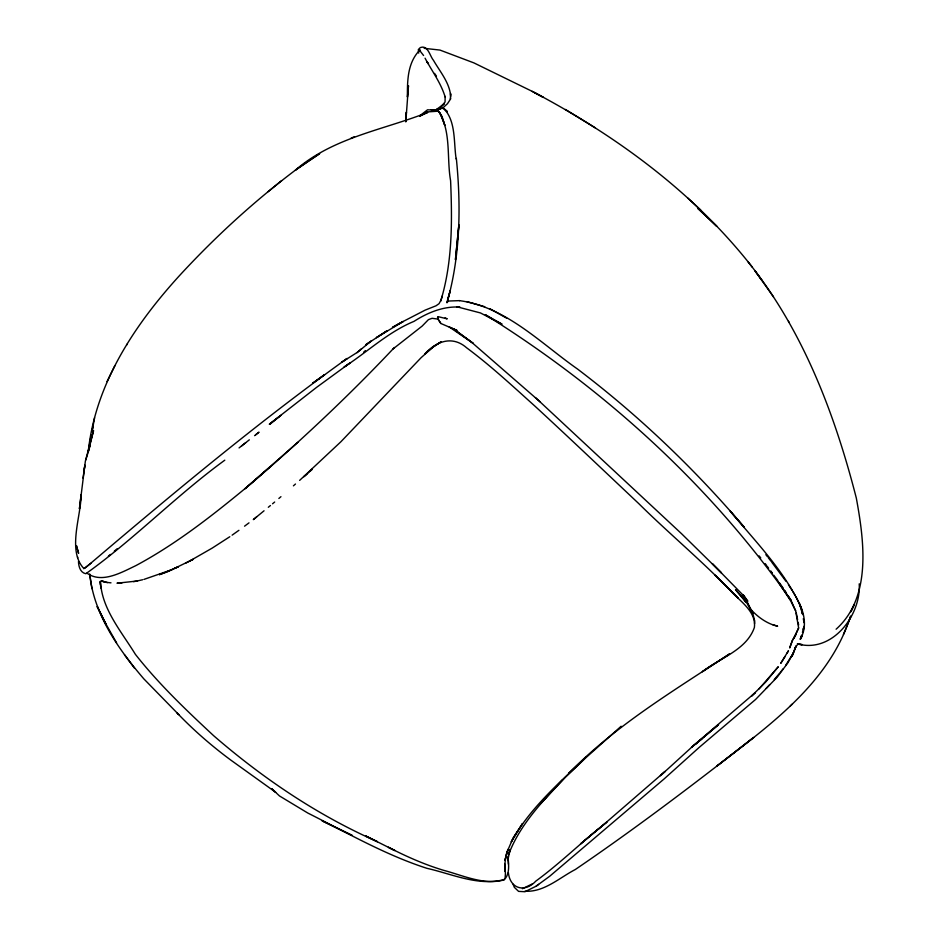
<?xml version="1.0" encoding="UTF-8"?>
<svg xmlns="http://www.w3.org/2000/svg" width="939" height="939" viewBox="0 0 939 939"><rect width="100%" height="100%" fill="white"/><g stroke="black" fill="none" stroke-linecap="round" stroke-linejoin="round"><path stroke-width="1.41" d="M442.269 108.49L447.516 103.642L450.415 99.241L450.579 93.536L450.638 95.109M405.812 121.8L408.477 85.719L407.409 97.069C407.362 80.684 407.409 63.336 419.334 50.589L420.414 50.236L419.264 49.92L423.583 55.518M450.685 96.506C449.851 82.984 440.039 71.74 433.478 60.342C429.862 56.152 427.984 44.649 420.332 47.572L418.325 49.556L418.7 53.112M405.965 119.265L406.376 112.14L405.824 121.565M754.557 623.684L754.721 620.984L752.808 613.554L743.277 594.692M79.428 508.785L81.083 494.665C81.317 515.405 67.08 550.348 83.618 568.248M79.439 508.738L85.355 461.213L93.548 430.602L88.172 452.211M450.415 99.241L450.591 97.985M83.031 478.162L84.874 465.134L83.876 472.035M420.109 116.013L427.714 112.422C382.631 130.181 333.38 137.329 295.374 170.159C253.401 201.897 214.421 237.579 178.833 276.336C134.183 325.493 95.226 384.333 88.231 451.859M89.287 445.884L91.118 435.356M94.581 417.796L92.069 431.564L93.254 425.156M803.854 626.841L803.373 629.435L804.019 626.278L802.446 632.44M510.112 849.795L508.105 858.845L508.41 864.209M509.994 849.889L508.809 854.044C519.819 825.064 541.85 802.129 562.602 779.757M456.166 159.008C453.514 142.423 456.248 120.662 443.278 108.055L433.372 110.403L436.694 109.886M795.908 645.938L794.77 649.741L795.732 646.748L797.892 644.224L802.176 644.624L797.364 643.79C831.578 653.802 861.157 615.89 859.22 583.847M85.801 459.934L90.344 444.957M442.386 295.867L440.708 301.032C452.598 262.298 452.246 220.876 450.603 180.769C446.436 157.4 451.87 129.5 437.116 109.124L441.905 116.19L444.863 125.486L440.074 113.067L436.846 110.309L438.184 111.189L427.022 111.941L419.909 116.025M438.126 318.11L437.222 319.002L432.093 318.298L428.407 319.659L422.163 326.079L392.936 349.015M524.901 891.217C544.021 892.426 559.386 877.765 575.314 869.514C636.466 827.858 695.47 783.103 753.665 737.444L716.927 766.024C769.616 725.342 829.665 682.688 850.57 615.996M798.631 627.956L794.124 637.781L798.631 627.956L795.65 610.866L791.53 601.523M850.605 617.005L843.445 634.447M107.034 381.551L114.898 365.658M440.978 300.163L439.041 303.684L436.013 305.797L425.214 310.093L398.066 324.096L392.502 327.382L403.16 321.514L376.398 337.641L386.856 330.904L365.823 344.742L371.022 341.127L357.055 352.653M796.319 633.731L792.528 640.245L789.687 647.945L792.305 640.539L795.65 634.87M126.624 345.036L127.152 344.132M786.905 653.391L788.467 650.739L780.743 663.321L785.063 656.514M437.562 317.628L438.114 316.736L437.973 318.532L437.562 317.628L438.583 316.76L447.234 318.873L445.074 317.875M785.626 665.458L793.584 652.652L787.856 662.864L777.21 677.125L755.543 699.508L699.156 747.421L664.084 778.959L549.679 876.263L536.134 886.193L524.995 891.721L518.563 891.369L514.349 887.332L513.081 884.268M780.133 672.606L783.056 668.92M779.323 673.58L774.252 679.566M550.242 792.833L540.711 803.502L565.607 777.128L585.971 757.644L621.149 726.234M766.212 688.357L769.757 684.625M394.392 347.5C349.39 395.354 301.372 440.262 251.64 483.151C215.125 513.351 177.659 543.258 135.732 565.689C121.483 572.414 101.823 583.917 86.94 573.13M100.532 581.311C101.4 608.519 121.589 631.794 135.369 654.319C158.679 683.979 186.157 710.13 213.716 735.765C262.979 778.408 317.652 815.322 377.396 841.673L365.752 835.98L394.896 850.558L388.382 847.26C406.164 856.427 424.545 864.596 443.724 870.347C463.009 875.43 483.984 885.477 504.161 879.878C510.311 873.47 508.445 864.267 508.069 856.321M758.912 689.062L778.278 666.749L765.578 682.172L751.458 696.175L755.355 692.536L691.503 747.256L701.891 738.946M836.109 629.212C871.991 597.087 864.08 540.535 856.333 498.139C834.806 414.064 803.021 330.105 748.043 261.852M420.073 115.579L427.515 109.804L435.731 110.168L435.18 110.45L444.276 103.724L440.637 107.21L445.051 101.999L445.145 96.388L445.145 96.987C440.907 82.867 431.87 71 425.062 58.183M310.163 471.12L312.241 469.23L303.86 476.707L307.03 473.925M363.639 352.207L365.412 350.611M790.321 705.905L792.457 703.98M297.933 442.246L244.938 488.773L270.256 466.66M293.414 485.839L295.48 484.019M299.635 480.381L340.927 441.729L421.2 357.595L433.266 346.878L441.107 341.808L433.266 346.878L425.038 353.745C436.306 341.244 452.469 335.305 466.624 347.794C490.71 365.67 512.671 386.152 534.96 406.164C569.82 438.278 604.129 470.967 638.614 503.468C668.392 532.918 700.635 559.75 729.791 589.845C739.193 600.854 756.482 610.972 754.381 627.498C746.47 650.211 719.755 657.993 702.337 671.725L729.533 653.92C673.744 690.764 615.597 725.342 568.564 773.56L586.394 756.787C559.28 782.926 529.608 808.409 511.25 841.86L522.483 823.62L513.246 837.729L506.743 852.671L505.018 860.253L508.034 849.361L505.757 856.967L504.795 864.455L505.135 871.333L504.748 863.927L505.417 873.646L505.1 878.176L503.985 879.62C478.315 886.451 451.671 873.833 426.987 868.34C385.225 854.877 346.914 832.693 307.851 813.068L279.493 795.955L271.911 788.854L275.655 792.27L231.076 760.285C212.05 746.247 193.446 730.108 177.119 712.959L178.786 714.661L143.831 678.862C118.291 649.072 93.888 614.341 89.757 574.339M361.503 348.709L357.196 352.43L341.737 362.231L347.101 358.463C256.253 423.724 170.37 495.546 85.191 567.978M278.86 498.468L280.949 496.684M108.408 556.088L110.368 554.456M114.312 551.158L117.34 548.646M272.545 503.785L274.669 502.025M695.506 744.181L718.558 724.662L691.632 747.291L660.434 775.708L665.082 771.412L598.495 829.078L606.981 822.001C582.661 841.015 560.7 862.894 535.793 881.146C524.971 892.872 510.112 889.033 508.386 872.707M264.047 510.793L253.307 519.619L256.617 516.908M268.308 507.283L270.432 505.534M281.594 180.64L268.026 191.744M269.974 424.24L280.867 415.355L269.305 424.24L316.525 387.408L349.93 363.006L344.085 367.067C367.431 351.914 387.936 332.171 414.029 321.349C427.632 312.628 443.49 306.02 459.934 307.1L456.741 306.736L480.475 312.945L502.013 324.166L485.334 314.729C604.164 388.781 710.518 485.217 790.92 600.267L788.666 596.641M249.328 439.839L241.464 446.048M255.784 434.722L259.011 432.163L254.586 435.673M239.069 447.915L245.725 442.668M224.797 460.18C176.497 495.334 134.183 539.268 85.836 573.729C80.226 572.673 78.594 566.323 78.477 561.452M90.954 563.259L83.747 568.729M244.563 526.18L248.999 522.859M536.134 886.193L538.599 884.374M238.917 530.312L232.121 535.148M229.82 536.721L212.226 548.083L189.42 561.17M185.758 563.071L193.082 559.362L168.339 571.393L159.489 574.621M522.401 888.717L532.249 883.951M174.584 568.482L178.351 566.745L164.525 572.743M172.06 569.633L143.972 579.398M351.08 138.139L354.496 136.683M159.489 574.621L163.28 573.213M439.229 109.041L433.372 110.403L440.133 109.124M137.446 580.901L142.669 579.739M101.576 580.83L107.445 582.591L101.365 581.041L103.795 581.734M133.549 581.64L137.517 580.995L116.976 583.189L121.929 582.978M459.394 300.633C505.91 306.771 540.664 343.24 577.45 368.98C638.579 415.343 694.437 468.655 744.146 527.096L730.202 511.156C755.543 541.615 784.452 570.912 801.073 607.251C805.169 617.616 806.202 629.564 800.134 639.33L802.176 634.964L801.096 638.649L800.873 636.137M459.57 300.621L447.445 301.079L447.88 301.724L447.61 299.564L450.251 290.644L446.976 302.816C460.345 256.171 461.155 206.463 456.342 158.421M424.193 48.323L439.957 50.072L473.925 62.901L532.12 91.329C615.62 135.251 693.933 192.448 752.385 267.251M107.539 582.473L110.99 582.837M433.877 110.227L431.247 109.793L434.018 110.262M466.706 301.572L484.712 306.713M772.633 624.611L777.621 626.207C766.705 623.778 756.94 616.489 749.745 608.155M532.12 91.329L543.165 97.245L534.397 92.527M440.872 323.486L438.114 319.213L440.872 323.486L457.023 330.458L449.171 326.913L473.162 343.31L453.302 328.756L471.249 341.925L540.277 401.962M489.759 308.661L506.825 318.274M595.232 127.81L565.431 109.476M535.465 397.596L681.597 533.751L721.504 572.954L712.314 563.682L742.115 594.152L747.808 601.3L743.958 595.655M687.747 198L700.717 210.09M759.088 555.9L760.766 557.907M436.459 76.176L434.546 73.395M765.86 554.691L767.527 556.78M768.36 557.825L770.966 561.182M773.701 575.184L777.868 580.607M771.717 562.168L785.92 581.218M765.215 563.611L766.541 565.372M124.476 654.718L134.547 668.263M767.233 566.311L768.618 568.201M761.952 280.385L755.12 271.042L773.478 296.83M772.14 573.107L770.708 571.112L772.374 573.424M770.907 571.393L772.445 573.518M779.44 582.837L783.361 588.389M778.525 582.192L790.849 601.183L795.65 610.866M778.595 582.297L790.92 600.267M788.467 584.786L792.27 590.584M784.922 590.619L786.424 593.025M793.021 591.84L795.274 595.608M788.478 321.291L789.194 322.535M103.994 620.632L116.577 642.851M752.421 612.744L742.315 594.88L746.27 600.197L752.808 613.554M97.28 606.676L105.896 623.977L97.28 606.676L98.114 608.425M796.037 596.864L801.073 607.251L802.552 613.801L801.589 609.974M799.57 603.871L802.681 614.587M799.523 603.93L801.202 608.742M796.307 613.167L797.61 619.74M798.127 622.369L798.655 625.01M77.526 556.804L77.714 557.942M803.326 618.625L803.972 622.674M89.733 574.128L91.928 588.671M100.813 588.025L100.191 581.417L100.356 584.668M508.21 857.084L508.304 859.913M458.878 225.031L455.45 259.575L458.878 225.031M795.732 646.748L792.187 655.95L795.732 646.748M854.349 604.446L850.91 611.618L854.349 604.446M589.751 836.215L580.537 843.903L598.354 829.078L589.751 836.215M318.849 378.769L312.722 383.171L324.636 374.649L318.849 378.769M309.624 160.323L295.374 170.159L319.671 153.644L309.624 160.323M352.043 835.346L322.277 820.932L352.043 835.346M443.713 108.431L447.293 111.6L443.713 108.431M706.95 216.897L697.724 208.305L716.809 226.334L706.95 216.897M735.718 595.561L714.966 575.138L738.359 598.26L735.718 595.561M428.419 63.723L426.611 61.645L428.419 63.723M743.019 598.108L735.542 589.692L745.977 602.31L743.019 598.108M78.571 553.188L76.411 545.629L78.571 553.188"/></g></svg>
